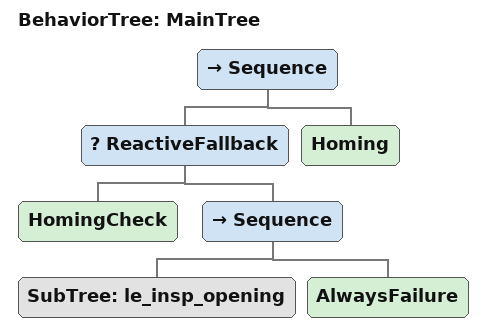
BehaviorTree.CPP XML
<root BTCPP_format="4">
  <include path="../../../bt_xml/lge_insp.xml" />
  <include path="../../../bt_xml/le_insp_opening.xml" />
  <include path="../../../bt_xml/le_opening.xml" />
  <include path="../../../bt_xml/lge_homing.xml" />
  <BehaviorTree ID="MainTree">
    <Sequence>
      <ReactiveFallback>
        <HomingCheck/>
        <Sequence>
          <SubTree ID="le_insp_opening"/>
          <AlwaysFailure/>
        </Sequence>
      </ReactiveFallback>
      <Homing/>
    </Sequence>
  </BehaviorTree>
</root>
